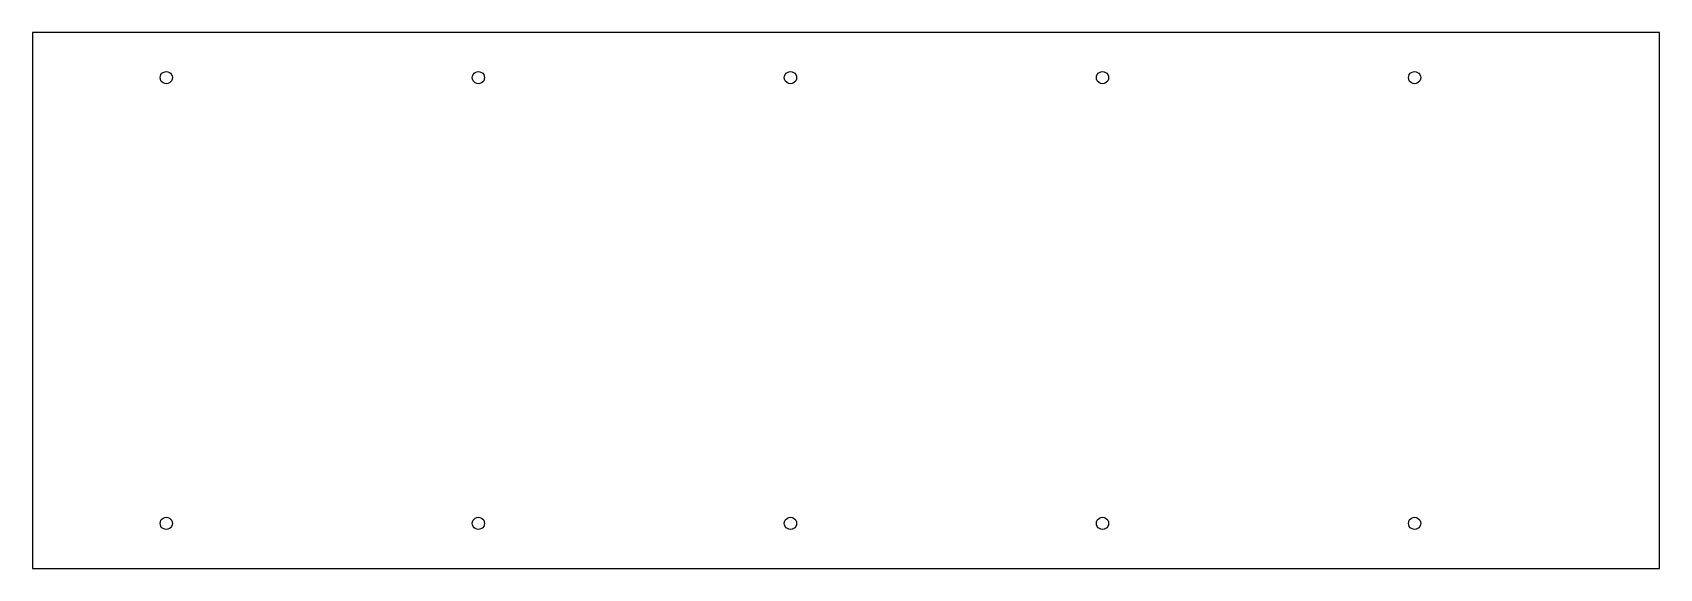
# Model space of a CAD drawing. Header units: metres. Extents: x 0 to 730, y -120 to 120.
import ezdxf

# ---------------------------------------------------------------- set-up
doc = ezdxf.new("R2010")
doc.units = ezdxf.units.M

msp = doc.modelspace()

# ---------------------------------------------------------------- linework, layer by layer
for p, q in [((729.846, 120.25), (0, 120.25)), ((0, 120.25), (0, -120.25)), ((729.846, -120.25), (729.846, 120.25)), ((58.0555, 101.945), (58.625, 102.382)), ((58.625, 102.382), (59.2882, 102.656)), ((59.2882, 102.656), (60, 102.75)), ((60, 102.75), (60.7117, 102.656)), ((60.7117, 102.656), (61.375, 102.382)), ((61.375, 102.382), (61.9445, 101.945)), ((198.055, 101.945), (198.625, 102.382)), ((198.625, 102.382), (199.288, 102.656)), ((199.288, 102.656), (200, 102.75)), ((200, 102.75), (200.712, 102.656)), ((200.712, 102.656), (201.375, 102.382)), ((201.375, 102.382), (201.945, 101.945)), ((338.055, 101.945), (338.625, 102.382)), ((338.625, 102.382), (339.288, 102.656)), ((339.288, 102.656), (340, 102.75)), ((340, 102.75), (340.712, 102.656)), ((340.712, 102.656), (341.375, 102.382)), ((341.375, 102.382), (341.945, 101.945)), ((478.055, 101.945), (478.625, 102.382)), ((478.625, 102.382), (479.288, 102.656)), ((479.288, 102.656), (480, 102.75)), ((480, 102.75), (480.712, 102.656)), ((480.712, 102.656), (481.375, 102.382)), ((481.375, 102.382), (481.945, 101.945)), ((618.055, 101.945), (618.625, 102.382)), ((618.625, 102.382), (619.288, 102.656)), ((619.288, 102.656), (620, 102.75)), ((620, 102.75), (620.712, 102.656)), ((620.712, 102.656), (621.375, 102.382)), ((621.375, 102.382), (621.945, 101.945)), ((57.25, 100), (57.3437, 100.712)), ((57.3437, 99.2882), (57.25, 100)), ((57.3437, 100.712), (57.6184, 101.375)), ((57.6184, 98.625), (57.3437, 99.2882)), ((57.6184, 101.375), (58.0555, 101.945)), ((58.0555, 98.0555), (57.6184, 98.625)), ((58.625, 97.6184), (58.0555, 98.0555)), ((59.2882, 97.3437), (58.625, 97.6184)), ((60, 97.25), (59.2882, 97.3437)), ((60.7117, 97.3437), (60, 97.25)), ((61.375, 97.6184), (60.7117, 97.3437)), ((61.9445, 98.0555), (61.375, 97.6184)), ((61.9445, 101.945), (62.3816, 101.375)), ((62.3816, 98.625), (61.9445, 98.0555)), ((62.3816, 101.375), (62.6563, 100.712)), ((62.6563, 99.2882), (62.3816, 98.625)), ((62.6563, 100.712), (62.75, 100)), ((62.75, 100), (62.6563, 99.2882)), ((197.25, 100), (197.344, 100.712)), ((197.344, 99.2882), (197.25, 100)), ((197.344, 100.712), (197.618, 101.375)), ((197.618, 98.625), (197.344, 99.2882)), ((197.618, 101.375), (198.055, 101.945)), ((198.055, 98.0555), (197.618, 98.625)), ((198.625, 97.6184), (198.055, 98.0555)), ((199.288, 97.3437), (198.625, 97.6184)), ((200, 97.25), (199.288, 97.3437)), ((200.712, 97.3437), (200, 97.25)), ((201.375, 97.6184), (200.712, 97.3437)), ((201.945, 98.0555), (201.375, 97.6184)), ((201.945, 101.945), (202.382, 101.375)), ((202.382, 98.625), (201.945, 98.0555)), ((202.382, 101.375), (202.656, 100.712)), ((202.656, 99.2882), (202.382, 98.625)), ((202.656, 100.712), (202.75, 100)), ((202.75, 100), (202.656, 99.2882)), ((337.25, 100), (337.344, 100.712)), ((337.344, 99.2882), (337.25, 100)), ((337.344, 100.712), (337.618, 101.375)), ((337.618, 98.625), (337.344, 99.2882)), ((337.618, 101.375), (338.055, 101.945)), ((338.055, 98.0555), (337.618, 98.625)), ((338.625, 97.6184), (338.055, 98.0555)), ((339.288, 97.3437), (338.625, 97.6184)), ((340, 97.25), (339.288, 97.3437)), ((340.712, 97.3437), (340, 97.25)), ((341.375, 97.6184), (340.712, 97.3437)), ((341.945, 98.0555), (341.375, 97.6184)), ((341.945, 101.945), (342.382, 101.375)), ((342.382, 98.625), (341.945, 98.0555)), ((342.382, 101.375), (342.656, 100.712)), ((342.656, 99.2882), (342.382, 98.625)), ((342.656, 100.712), (342.75, 100)), ((342.75, 100), (342.656, 99.2882)), ((477.25, 100), (477.344, 100.712)), ((477.344, 99.2882), (477.25, 100)), ((477.344, 100.712), (477.618, 101.375)), ((477.618, 98.625), (477.344, 99.2882)), ((477.618, 101.375), (478.055, 101.945)), ((478.055, 98.0555), (477.618, 98.625)), ((478.625, 97.6184), (478.055, 98.0555)), ((479.288, 97.3437), (478.625, 97.6184)), ((480, 97.25), (479.288, 97.3437)), ((480.712, 97.3437), (480, 97.25)), ((481.375, 97.6184), (480.712, 97.3437)), ((481.945, 98.0555), (481.375, 97.6184)), ((481.945, 101.945), (482.382, 101.375)), ((482.382, 98.625), (481.945, 98.0555)), ((482.382, 101.375), (482.656, 100.712)), ((482.656, 99.2882), (482.382, 98.625)), ((482.656, 100.712), (482.75, 100)), ((482.75, 100), (482.656, 99.2882)), ((617.25, 100), (617.344, 100.712)), ((617.344, 99.2882), (617.25, 100)), ((617.344, 100.712), (617.618, 101.375)), ((617.618, 98.625), (617.344, 99.2882)), ((617.618, 101.375), (618.055, 101.945)), ((618.055, 98.0555), (617.618, 98.625)), ((618.625, 97.6184), (618.055, 98.0555)), ((619.288, 97.3437), (618.625, 97.6184)), ((620, 97.25), (619.288, 97.3437)), ((620.712, 97.3437), (620, 97.25)), ((621.375, 97.6184), (620.712, 97.3437)), ((621.945, 98.0555), (621.375, 97.6184)), ((621.945, 101.945), (622.382, 101.375)), ((622.382, 98.625), (621.945, 98.0555)), ((622.382, 101.375), (622.656, 100.712)), ((622.656, 99.2882), (622.382, 98.625)), ((622.656, 100.712), (622.75, 100)), ((622.75, 100), (622.656, 99.2882)), ((57.25, -100), (57.3437, -99.2882)), ((57.3437, -100.712), (57.25, -100)), ((57.3437, -99.2882), (57.6184, -98.625)), ((57.6184, -101.375), (57.3437, -100.712)), ((57.6184, -98.625), (58.0555, -98.0555)), ((58.0555, -101.945), (57.6184, -101.375)), ((58.0555, -98.0555), (58.625, -97.6184)), ((58.625, -102.382), (58.0555, -101.945)), ((58.625, -97.6184), (59.2882, -97.3437)), ((59.2882, -97.3437), (60, -97.25)), ((60, -97.25), (60.7117, -97.3437)), ((60.7117, -97.3437), (61.375, -97.6184)), ((61.375, -97.6184), (61.9445, -98.0555)), ((61.9445, -101.945), (61.375, -102.382)), ((61.9445, -98.0555), (62.3816, -98.625)), ((62.3816, -101.375), (61.9445, -101.945)), ((62.3816, -98.625), (62.6563, -99.2882)), ((62.6563, -100.712), (62.3816, -101.375)), ((62.6563, -99.2882), (62.75, -100)), ((62.75, -100), (62.6563, -100.712)), ((197.25, -100), (197.344, -99.2882)), ((197.344, -100.712), (197.25, -100)), ((197.344, -99.2882), (197.618, -98.625)), ((197.618, -101.375), (197.344, -100.712)), ((197.618, -98.625), (198.055, -98.0555)), ((198.055, -101.945), (197.618, -101.375)), ((198.055, -98.0555), (198.625, -97.6184)), ((198.625, -102.382), (198.055, -101.945)), ((198.625, -97.6184), (199.288, -97.3437)), ((199.288, -97.3437), (200, -97.25)), ((200, -97.25), (200.712, -97.3437)), ((200.712, -97.3437), (201.375, -97.6184)), ((201.375, -97.6184), (201.945, -98.0555)), ((201.945, -101.945), (201.375, -102.382)), ((201.945, -98.0555), (202.382, -98.625)), ((202.382, -101.375), (201.945, -101.945)), ((202.382, -98.625), (202.656, -99.2882)), ((202.656, -100.712), (202.382, -101.375)), ((202.656, -99.2882), (202.75, -100)), ((202.75, -100), (202.656, -100.712)), ((337.25, -100), (337.344, -99.2882)), ((337.344, -100.712), (337.25, -100)), ((337.344, -99.2882), (337.618, -98.625)), ((337.618, -101.375), (337.344, -100.712)), ((337.618, -98.625), (338.055, -98.0555)), ((338.055, -101.945), (337.618, -101.375)), ((338.055, -98.0555), (338.625, -97.6184)), ((338.625, -102.382), (338.055, -101.945)), ((338.625, -97.6184), (339.288, -97.3437)), ((339.288, -97.3437), (340, -97.25)), ((340, -97.25), (340.712, -97.3437)), ((340.712, -97.3437), (341.375, -97.6184)), ((341.375, -97.6184), (341.945, -98.0555)), ((341.945, -101.945), (341.375, -102.382)), ((341.945, -98.0555), (342.382, -98.625)), ((342.382, -101.375), (341.945, -101.945)), ((342.382, -98.625), (342.656, -99.2882)), ((342.656, -100.712), (342.382, -101.375)), ((342.656, -99.2882), (342.75, -100)), ((342.75, -100), (342.656, -100.712)), ((477.25, -100), (477.344, -99.2882)), ((477.344, -100.712), (477.25, -100)), ((477.344, -99.2882), (477.618, -98.625)), ((477.618, -101.375), (477.344, -100.712)), ((477.618, -98.625), (478.055, -98.0555)), ((478.055, -101.945), (477.618, -101.375)), ((478.055, -98.0555), (478.625, -97.6184)), ((478.625, -102.382), (478.055, -101.945)), ((478.625, -97.6184), (479.288, -97.3437)), ((479.288, -97.3437), (480, -97.25)), ((480, -97.25), (480.712, -97.3437)), ((480.712, -97.3437), (481.375, -97.6184)), ((481.375, -97.6184), (481.945, -98.0555)), ((481.945, -101.945), (481.375, -102.382)), ((481.945, -98.0555), (482.382, -98.625)), ((482.382, -101.375), (481.945, -101.945)), ((482.382, -98.625), (482.656, -99.2882)), ((482.656, -100.712), (482.382, -101.375)), ((482.656, -99.2882), (482.75, -100)), ((482.75, -100), (482.656, -100.712)), ((617.25, -100), (617.344, -99.2882)), ((617.344, -100.712), (617.25, -100)), ((617.344, -99.2882), (617.618, -98.625)), ((617.618, -101.375), (617.344, -100.712)), ((617.618, -98.625), (618.055, -98.0555)), ((618.055, -101.945), (617.618, -101.375)), ((618.055, -98.0555), (618.625, -97.6184)), ((618.625, -102.382), (618.055, -101.945)), ((618.625, -97.6184), (619.288, -97.3437)), ((619.288, -97.3437), (620, -97.25)), ((620, -97.25), (620.712, -97.3437)), ((620.712, -97.3437), (621.375, -97.6184)), ((621.375, -97.6184), (621.945, -98.0555)), ((621.945, -101.945), (621.375, -102.382)), ((621.945, -98.0555), (622.382, -98.625)), ((622.382, -101.375), (621.945, -101.945)), ((622.382, -98.625), (622.656, -99.2882)), ((622.656, -100.712), (622.382, -101.375)), ((622.656, -99.2882), (622.75, -100)), ((622.75, -100), (622.656, -100.712)), ((59.2882, -102.656), (58.625, -102.382)), ((60, -102.75), (59.2882, -102.656)), ((60.7117, -102.656), (60, -102.75)), ((61.375, -102.382), (60.7117, -102.656)), ((199.288, -102.656), (198.625, -102.382)), ((200, -102.75), (199.288, -102.656)), ((200.712, -102.656), (200, -102.75)), ((201.375, -102.382), (200.712, -102.656)), ((339.288, -102.656), (338.625, -102.382)), ((340, -102.75), (339.288, -102.656)), ((340.712, -102.656), (340, -102.75)), ((341.375, -102.382), (340.712, -102.656)), ((479.288, -102.656), (478.625, -102.382)), ((480, -102.75), (479.288, -102.656)), ((480.712, -102.656), (480, -102.75)), ((481.375, -102.382), (480.712, -102.656)), ((619.288, -102.656), (618.625, -102.382)), ((620, -102.75), (619.288, -102.656)), ((620.712, -102.656), (620, -102.75)), ((621.375, -102.382), (620.712, -102.656)), ((0, -120.25), (729.846, -120.25))]:
    msp.add_line(p, q)

doc.saveas('drawing.dxf')
